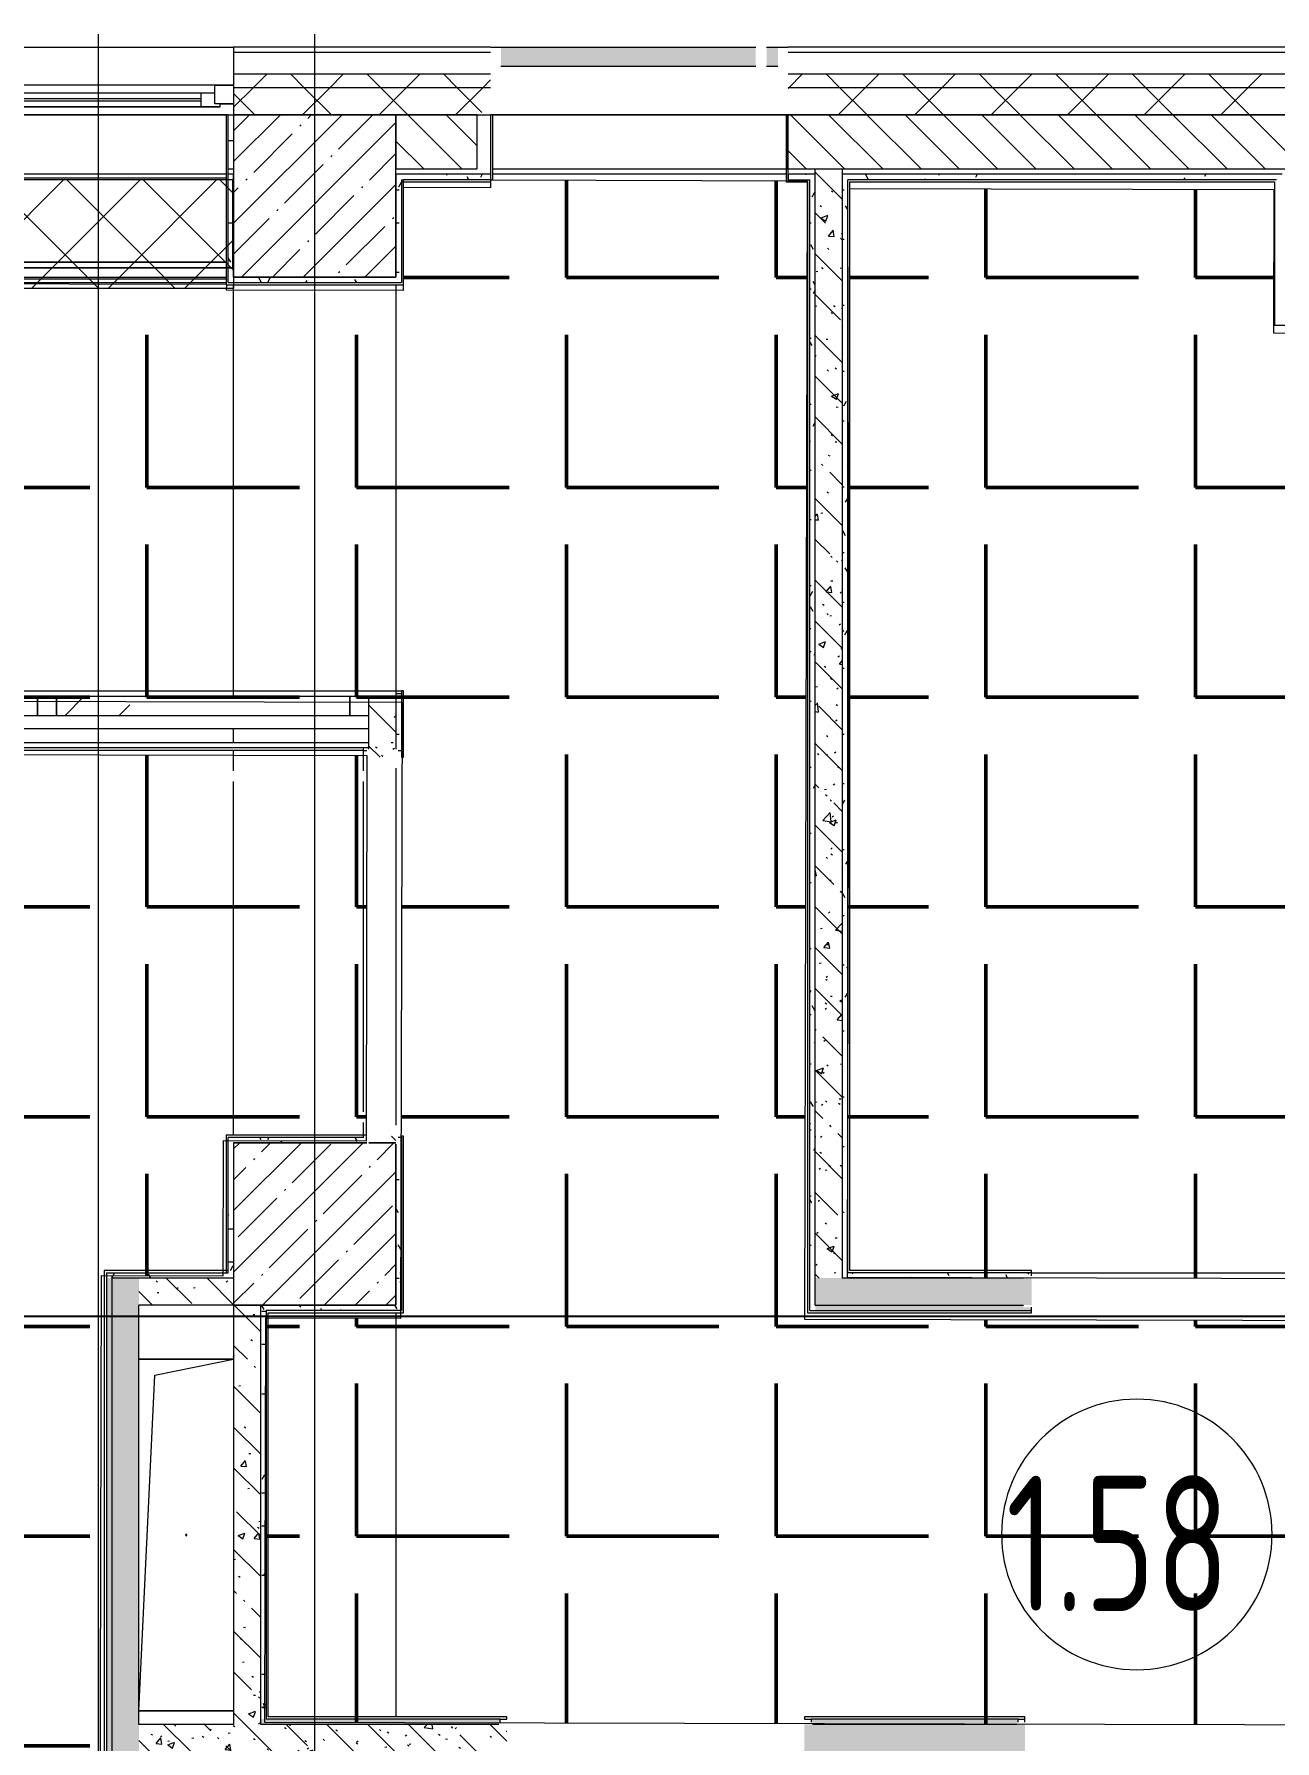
# Model space of a CAD drawing. Header units: millimetres. Extents: x -213547 to 415037, y -3642 to 106956.
# Drawn here: x 65487 to 70074, y 20953 to 27262 of the extents above; entities that cross this region are included whole.
import ezdxf

# ---------------------------------------------------------------- set-up
doc = ezdxf.new("R2010")
doc.units = ezdxf.units.MM
for name, color, linetype, lineweight in [('10)FK4', 3, 'Continuous', 50), ('1144 Монтаж CF7', 152, 'Continuous', 50), ('5.5) Перег WD5', 3, 'Continuous', 40), ('A-AREA-BNDY', 7, 'Continuous', 5), ('A-AREA-IDEN', 7, 'Continuous', 9), ('A-FLOR', 7, 'Continuous', 9), ('A-GENM', 7, 'Continuous', 9), ('A-GLAZ', 7, 'Continuous', 9), ('A-GLAZ-1', 7, 'Continuous', 5), ('A-GLAZ-CURT', 7, 'Continuous', 9), ('A-GLAZ-CURT-1', 7, 'Continuous', 5), ('A-GLAZ-CURT-2', 7, 'Continuous', 20), ('A-GLAZ-CWMG', 7, 'Continuous', 9), ('A-GLAZ-CWMG-1', 7, 'Continuous', 20), ('A-WALL', 7, 'Continuous', 5), ('I-WALL', 7, 'Continuous', 5), ('S-COLS', 7, 'Continuous', 9), ('S-COLS-1', 7, 'Continuous', 5), ('Оси', 7, 'Continuous', 9)]:
    doc.layers.add(name, color=color, linetype=linetype, lineweight=lineweight)
doc.layers.add('A-FLOR-PATT-1', color=7, linetype='Continuous', lineweight=9, true_color=0xeef6ff, transparency=0.5)
for name, color, linetype, lineweight, true_color in [('A-WALL-1', 9, 'Continuous', 5, 0x808080), ('A-WALL-4', 7, 'Continuous', 9, 0xff80c0), ('A-WALL-FNSH-1', 9, 'Continuous', 5, 0x808080)]:
    doc.layers.add(name, color=color, linetype=linetype, lineweight=lineweight, true_color=true_color)
doc.styles.add('ISOCPEUR_1', font='isocpeur.ttf', dxfattribs={"height": 350})
doc.styles.add('СПДС', font='ГОСТ тип А.ttf', dxfattribs={"width": 0.9})
doc.dimstyles.new('ISO-2_0_0_9К_Средний_округл2', dxfattribs={"dimscale": 304.8, "dimtxt": 199.196235, "dimasz": 0.492126, "dimexe": 0.393701, "dimexo": 0, "dimgap": 0, "dimtad": 1, "dimdec": 0, "dimrnd": 10, "dimzin": 0, "dimdsep": 46, "dimtxsty": 'ISOCPEUR_1', "dimblk1": 'OBLIQUE', "dimblk2": 'OBLIQUE', "dimsah": 1, "dimcen": 0.09, "dimdle": 0.393701, "dimazin": 0, "dimtfac": 1, "dimtdec": 4, "dimtix": 1, "dimtmove": 0, "dimatfit": 3, "dimfxl": 1, "dimtvp": 1, "dimtolj": 1, "dimtzin": 0, "dimarcsym": 2})
pattern_1 = [(45, (64.7, -136.06), (-114.04925, 114.04925), []), (45, (178.75, -136.06), (-114.04925, 114.04925), [201.612, -40.322, 6.706, -33.617])]
pattern_2 = [(135, (64.7, -136.06), (-150.8683, -150.8683), [213.36, -35.56, 7.112, -35.56]), (135, (64.7, 14.71), (-150.8683, -150.8683), []), (50, (64.7, -136.06), (255.05767, -22.3145), [26.67, -293.37]), (355, (64.7, -136.06), (-49.3404, 267.4791), [21.336, -234.696]), (100.451, (85.96, -137.92), (205.7195, 245.16356), [22.666, -249.326]), (46.184, (64.7, -64.94), (379.511, -58.86), [40.005, -440.055]), (96.636, (96.33, -69.85), (332.3634, 346.3991), [33.999, -373.989]), (351.184, (64.7, -64.94), (332.3669, 346.3953), [32.004, -352.044]), (21, (100.26, -82.72), (212.26017, -143.1711), [26.67, -293.37]), (326, (100.26, -82.72), (86.5224, 257.8632), [21.336, -234.696]), (71.451, (117.95, -94.65), (298.78395, 114.6901), [22.666, -249.326]), (37.5, (64.7, -136.06), (4.32385, 118.37751), [6.706, -225.146, 6.706, -231.546, -235.585]), (37.5, (64.7, -136.06), (4.32385, 118.37751), [-470.103, 6.706, -228.879]), (7.5, (64.7, -136.06), (93.54758, 140.2533), [6.706, -129.134, 6.706, -219.812, -89.789]), (7.5, (64.7, -136.06), (93.54758, 140.2533), [-362.356, 6.706, -83.083]), (327.5, (-14.6, -136.06), (189.82734, -8.02019), [6.706, -82.194, 6.706, -270.662, -368.046]), (327.5, (-14.6, -136.06), (189.82734, -8.02019), [-366.268, 6.706, -361.34]), (317.5, (-50.16, -136.06), (207.38114, 35.59764), [6.706, -108.864, 6.706, -177.495, -261.366]), (317.5, (-50.16, -136.06), (207.38114, 35.59764), [-299.771, 6.706, -254.66])]
pattern_3 = [(45, (64.7, -136.06), (-141.42136, 141.42136), []), (135, (64.7, -136.06), (-141.42136, -141.42136), [])]
pattern_4 = [(0, (64.7, -136.06), (243.84, 60.96), [20.117, -162.763, 20.117, -162.763, -975.36]), (0, (64.7, -136.06), (243.84, 60.96), [-365.76, 20.117, -345.643, 20.117, -162.763, -426.72]), (0, (64.7, -136.06), (243.84, 60.96), [-914.4, 20.117, -101.803, 20.117, -284.683]), (120, (156.14, -105.58), (-174.71291, 180.691634), [20.117, -162.763, 20.117, -162.763, -975.36]), (120, (156.14, -105.58), (-174.71291, 180.691634), [-365.76, 20.117, -345.643, 20.117, -162.763, -426.72]), (120, (156.14, -105.58), (-174.71291, 180.691634), [-914.4, 20.117, -101.803, 20.117, -284.683]), (240, (186.62, 16.34), (-69.12709, -241.651634), [20.117, -162.763, 20.117, -162.763, -975.36]), (240, (186.62, 16.34), (-69.12709, -241.651634), [-365.76, 20.117, -345.643, 20.117, -162.763, -426.72]), (240, (186.62, 16.34), (-69.12709, -241.651634), [-914.4, 20.117, -101.803, 20.117, -284.683])]
pattern_5 = [(45, (-9210, 0), (-141.42136, 141.42136), []), (135, (-9210, 0), (-141.42136, -141.42136), [])]
pattern_6 = [(0, (0, 0), (0, 775.335), [563.88, -211.455]), (90, (0, 0), (-775.335, 5e-14), [563.88, -211.455])]

# ---------------------------------------------------------------- blocks, each defined once
blk = doc.blocks.new('Системная панель - Стекло - 70мм-31693610-Объем проектирования 1 этажа')
at = {"layer": 'A-GLAZ-CURT-1'}
h = blk.add_hatch(dxfattribs=at)
h.set_pattern_fill('FP_50', color=256, style=0, pattern_type=2)
h.set_pattern_definition([(225, (66247.5, 24715), (565.685, -565.685), [400, -1200]), (225, (66647.5, 24915), (565.685, -565.685), [1200, -400]), (225, (65847.5, 25115), (565.685, -565.685), [400, -1200])])
h.paths.add_polyline_path([(357.5, 35), (-542.5, 35), (-542.5, -35), (542.5, -35), (542.5, 35), (505, 35)])
at = {"layer": 'A-GLAZ-CURT-2'}
for p, q in [((542.5, 35), (-542.5, 35)), ((-542.5, 35), (-542.5, -35)), ((542.5, -35), (542.5, 35)), ((-542.5, -35), (542.5, -35))]:
    blk.add_line(p, q, dxfattribs=at)
blk = doc.blocks.new('Системная панель - Стекло - 70мм-V80-Объем проектирования 1 этажа')
at = {"layer": 'A-GLAZ-CURT-1'}
h = blk.add_hatch(dxfattribs=at)
h.set_pattern_fill('FP_97', color=256, style=0, pattern_type=2)
h.set_pattern_definition([(225, (65075, 24715), (565.685, -565.685), [400, -1200]), (225, (65475, 24915), (565.685, -565.685), [1200, -400]), (225, (64675, 25115), (565.685, -565.685), [400, -1200])])
h.paths.add_polyline_path([(560, 35), (-560, 35), (-560, -35), (560, -35), (560, 25)])
at = {"layer": 'A-GLAZ-CURT-2'}
for p, q in [((560, 35), (-560, 35)), ((-560, 35), (-560, -35)), ((560, -35), (560, 35)), ((-560, -35), (560, -35))]:
    blk.add_line(p, q, dxfattribs=at)
blk = doc.blocks.new('Прямоугольный импост - 50 x 70 мм-23766079-Объем проектирования 1 этажа')
at = {"layer": 'A-GLAZ-CWMG-1'}
for p, q in [((-35, 35), (35, 35)), ((-35, -35), (-35, 35)), ((35, 35), (35, -35)), ((35, -35), (-35, -35))]:
    blk.add_line(p, q, dxfattribs=at)
blk = doc.blocks.new('120_Окно_СКБ_3Ст - 120_Окно_СКБ_3Ст_5100-21641134-Объем проектирования 1 этажа')
at = {"layer": 'A-GLAZ'}
for p, q in [((2480, -35), (1720, -35)), ((2430, -85), (2430, -35)), ((2480, -75), (2480, -5)), ((2480, -5), (2550, -5)), ((2480, -75), (2480, -35)), ((2550, -5), (2550, -75)), ((1700, -85), (2500, -85)), ((2500, -85), (1700, -85)), ((2550, -75), (2480, -75)), ((2500, -75), (2480, -75)), ((2500, -85), (2500, -75))]:
    blk.add_line(p, q, dxfattribs=at)
at = {"layer": 'A-GLAZ-1'}
for p, q in [((2550, -5), (-2550, -5)), ((1770, -55), (2430, -55)), ((2430, -65), (1770, -65)), ((2500, -75), (2550, -75))]:
    blk.add_line(p, q, dxfattribs=at)
blk = doc.blocks.new('Прямоугольный импост - 50 x 70 мм-23766160-Объем проектирования 1 этажа')
at = {"layer": 'A-GLAZ-CWMG-1'}
for p, q in [((0, 35), (-70, 35)), ((-70, 35), (-70, -35)), ((0, -35), (0, 35)), ((-70, -35), (0, -35))]:
    blk.add_line(p, q, dxfattribs=at)
blk = doc.blocks.new('GM_Отверстие прямоугольное _в плите_ - Отверстие-23880434-Объем проектирования 1 этажа')
at = {"layer": 'A-GENM'}
for p, q in [((-175, 650), (175, 650)), ((175, 650), (-175, 650)), ((-116.7, 591.7), (175, 650)), ((-175, -650), (-116.7, 591.7)), ((175, -650), (-175, -650)), ((-175, -650), (175, -650))]:
    blk.add_line(p, q, dxfattribs=at)
for start, end in [(360, 180), (180, 360)]:
    blk.add_arc((0, 0), 2.5, start, end, dxfattribs=at)
blk = doc.blocks.new('Зашивка приборов отопления10 - Зашивка приборов отопления-33278020-Объем проектирования 1 этажа')
at = {"layer": 'A-WALL'}
for p, q in [((56922, 26880), (51878, 26880)), ((51578, 26555), (56922, 26555)), ((56922, 26555), (51578, 26555)), ((51578, 26480), (56922, 26480))]:
    blk.add_line(p, q, dxfattribs=at)
blk = doc.blocks.new('Марка_Помещения - Номер-25198446-Объем проектирования 1 этажа')
at = {"layer": 'A-AREA-IDEN'}
for start, end in [(360, 180), (180, 360)]:
    blk.add_arc((0, 0), 2.5, start, end, dxfattribs=at)
blk = doc.blocks.new('_Oblique')
at = {"color": 0, "linetype": 'ByBlock', "lineweight": -2}
blk.add_line((-0.5, -0.5), (0.5, 0.5), dxfattribs=at)
blk = doc.blocks.new('*D2021')
at = {"layer": '5.5) Перег WD5', "color": 0, "lineweight": -2, "transparency": 16777216}
for p, q in [((34274.7, 22501.5), (34274.7, 22643.4)), ((34604.7, 22501.5), (34604.7, 22643.4)), ((34154.7, 22523.4), (34604.7, 22523.4)), ((34604.7, 22523.4), (87153.3, 22523.4))]:
    blk.add_line(p, q, dxfattribs=at)
at = {"layer": 'Defpoints', "color": 0, "transparency": 16777216}
for p in [(34604.7, 22523.4), (34274.7, 22501.5), (34604.7, 22501.5)]:
    blk.add_point(p, dxfattribs=at)
at = {"layer": '5.5) Перег WD5', "color": 0, "lineweight": -2, "transparency": 16777216, "xscale": 304.8, "yscale": 304.8, "zscale": 304.8, "rotation": 180}
blk.add_blockref('_Oblique', (34274.7, 22523.4), dxfattribs=at)
at = {"layer": '5.5) Перег WD5', "color": 0, "lineweight": -2, "transparency": 16777216, "xscale": 304.8, "yscale": 304.8, "zscale": 304.8}
blk.add_blockref('_Oblique', (34604.7, 22523.4), dxfattribs=at)
at = {"layer": '5.5) Перег WD5', "color": 0, "lineweight": 25, "transparency": 16777216, "insert": (86593.3, 22990.1), "char_height": 350, "width": 455.087, "attachment_point": 1, "line_spacing_factor": 1.149209, "style": 'ISOCPEUR_1'}
blk.add_mtext('\\A1;330', dxfattribs=at)
blk = doc.blocks.new('Зашивка приборов отопления10 - Зашивка приборов отопления-33278020-План монтажа стен и перегородок 1 этажа  в осях 12-23')
at = {"layer": 'A-WALL-4'}
h = blk.add_hatch(dxfattribs=at)
h.set_pattern_fill('FP_87', color=256, style=0, pattern_type=2)
h.set_pattern_definition(pattern_5)
h.paths.add_polyline_path([(56925.6, 26555), (56925.6, 26880), (51570, 26880), (51570, 26555), (56779, 26555)])
h = blk.add_hatch(dxfattribs=at)
h.set_pattern_fill('FP_87', color=256, style=0, pattern_type=2)
h.set_pattern_definition(pattern_5)
h.paths.add_polyline_path([(56930, 26480), (56930, 26555), (51570, 26555), (51570, 26480), (56779, 26480)])
for p, q in [((56925.6, 26880), (51570, 26880)), ((56925.6, 26555), (56925.6, 26880)), ((51570, 26555), (56925.6, 26555)), ((56930, 26555), (51570, 26555)), ((56930, 26480), (56930, 26555)), ((51570, 26480), (56930, 26480))]:
    blk.add_line(p, q, dxfattribs=at)

msp = doc.modelspace()

# ---------------------------------------------------------------- hatches: boundary and pattern name
at = {"layer": '1144 Монтаж CF7'}
h = msp.add_hatch(dxfattribs=at)
h.set_pattern_fill('ANGLE', color=256, scale=111)
h.set_pattern_definition(pattern_6)
h.paths.add_polyline_path([(85618.1, 19976.5), (85618, 19928.5), (86718, 19926), (86718.1, 19966), (86858.1, 19965.6), (86861.6, 21455.6), (86436.2, 21456.6), (86436.3, 21476.6), (85486.3, 21478.9), (85486.3, 21458.9), (85381.6, 21459.1), (85381.6, 21451.1), (82353.6, 21458.2), (82356, 22478.2), (68336, 22511.1), (68345.9, 26719.1), (67174.4, 26721.9), (67174.3, 26693.9), (66851.8, 26694.6), (66850.9, 26314.6), (66198.9, 26316.1), (66199, 26336.1), (64445.7, 26340.3), (64445.6, 26328.3), (62645.6, 26332.5), (62645.7, 26344.5), (60847, 26348.7), (60846.9, 26328.7), (60199, 26330.2), (60199, 26350.2), (59735.7, 26351.3), (59735.7, 26339.3), (57935.7, 26343.5), (57935.7, 26355.5), (57641, 26356.2), (57638.8, 25422.2), (58018.8, 25421.3), (58017.4, 24841.4), (58189.4, 24840.9), (58189.1, 24672.9), (58199.1, 24672.9), (58199.1, 24692.9), (58769.1, 24691.6), (58769.1, 24671.6), (59869.1, 24669), (59869.1, 24689), (60659.1, 24687.1), (60719.4, 24807), (66847.4, 24792.6), (66842, 22514.6), (66342, 22515.8), (66338.5, 21021.8), (78758.3, 20992.7), (78755.9, 19992.7)])
h = msp.add_hatch(dxfattribs=at)
h.set_pattern_fill('ANGLE', color=256, scale=111)
h.set_pattern_definition(pattern_6)
h.paths.add_polyline_path([(68492.4, 22666.8), (70336.4, 22662.4), (70337.3, 23062.4), (71243.3, 23060.3), (71242.4, 22660.3), (72716.4, 22656.8), (72717.3, 23056.8), (73967.3, 23053.9), (73975.1, 26397.9), (73575.1, 26398.8), (73575.8, 26678.8), (70901.8, 26685.1), (70900.6, 26155.1), (70070.2, 26157.1), (70071.4, 26687.1), (68501.8, 26690.7)], flags=17)
h = msp.add_hatch(dxfattribs=at)
h.set_pattern_fill('ANGLE', color=256, scale=111)
h.set_pattern_definition(pattern_6)
h.paths.add_polyline_path([(66715.6, 23170.9), (66718.9, 24594.9), (60796.9, 24608.8), (60782.4, 18428.8), (57622.4, 18436.3), (57606.8, 11785.3), (60160.8, 11779.3), (60161.7, 12186.3), (60817.7, 12184.7), (60816.8, 11784.7), (66160.8, 11772.2), (66161.7, 12172.2), (66561.7, 12171.3), (66569.2, 15365.2), (65719.2, 15367.2), (65736.4, 22673.2), (66186.4, 22672.2), (66187.6, 23172.2)])
at = {"layer": 'A-FLOR-PATT-1'}
h = msp.add_hatch(color=256, dxfattribs=at)
h.paths.add_polyline_path([(68236.7, 27143.9), (68236.7, 27211.9), (68194.7, 27211.9), (68194.7, 27143.9)])
h.paths.add_polyline_path([(67823, 27143.9), (68154.7, 27145.2), (68154.7, 27213.9), (67212.7, 27211.9), (67212.7, 27143.9)])
at = {"layer": 'A-WALL'}
h = msp.add_hatch(dxfattribs=at)
h.set_pattern_fill('FP_24', color=256, style=0, pattern_type=2)
h.set_pattern_definition(pattern_3)
h.paths.add_polyline_path([(84814.7, 27063.9), (85034.7, 27063.9), (85034.7, 27113.9), (80414.7, 27113.9), (80414.7, 27063.9), (84813, 27063.9)])
h.paths.add_polyline_path([(77314.7, 27063.9), (77314.7, 27113.9), (76414.7, 27113.9), (76414.7, 27063.9), (77106.8, 27063.9)])
h.paths.add_polyline_path([(74314.7, 27063.9), (74314.7, 27113.9), (72974.7, 27113.9), (72974.7, 27063.9), (74012.2, 27063.9)])
h.paths.add_polyline_path([(68274.7, 27063.9), (70874.7, 27063.9), (70874.7, 27113.9), (68274.7, 27113.9)])
h.paths.add_polyline_path([(66791.5, 27063.9), (67174.7, 27063.9), (67174.7, 27113.9), (66224.7, 27113.9), (66224.7, 27063.9)])
h.paths.add_polyline_path([(60069.7, 27063.9), (61124.7, 27063.9), (61124.7, 27113.9), (60069.7, 27113.9), (60069.7, 27073.9)])
h.paths.add_polyline_path([(57507.7, 27063.9), (57769.7, 27063.9), (57769.7, 27113.9), (56924.7, 27113.9), (56924.7, 27063.9)])
h.paths.add_polyline_path([(54824.7, 27063.9), (54824.7, 27113.9), (53924.7, 27113.9), (53924.7, 27063.9), (54413.1, 27063.9)])
h.paths.add_polyline_path([(50924.7, 27063.9), (51824.7, 27063.9), (51824.7, 27113.9), (50924.7, 27113.9), (50924.7, 27073.9)])
h.paths.add_polyline_path([(47724.7, 27063.9), (48824.7, 27063.9), (48824.7, 27113.9), (47724.7, 27113.9), (47724.7, 27073.9)])
h.paths.add_polyline_path([(43066.2, 27063.9), (44624.7, 27063.9), (44624.7, 27113.9), (42224.7, 27113.9), (42224.7, 27063.9), (42844.7, 27063.9)])
h = msp.add_hatch(dxfattribs=at)
h.set_pattern_fill('FP_24', color=256, style=0, pattern_type=2)
h.set_pattern_definition(pattern_3)
h.paths.add_polyline_path([(73604.7, 26963.9), (74314.7, 26963.9), (74314.7, 27063.9), (72974.7, 27063.9), (72974.7, 26963.9), (72980.6, 26963.9)])
h.paths.add_polyline_path([(42844.7, 26963.9), (44624.7, 26963.9), (44624.7, 27063.9), (42224.7, 27063.9), (42224.7, 26963.9), (42824.7, 26963.9)])
h.paths.add_polyline_path([(84327.5, 26963.9), (85034.7, 26963.9), (85034.7, 27063.9), (80414.7, 27063.9), (80414.7, 26963.9), (84164.7, 26963.9)])
h.paths.add_polyline_path([(47724.7, 26963.9), (48824.7, 26963.9), (48824.7, 27063.9), (47724.7, 27063.9), (47724.7, 27003.6)])
h.paths.add_polyline_path([(50924.7, 26963.9), (51824.7, 26963.9), (51824.7, 27063.9), (50924.7, 27063.9), (50924.7, 27003.9)])
h.paths.add_polyline_path([(53924.7, 26963.9), (54824.7, 26963.9), (54824.7, 27063.9), (53924.7, 27063.9), (53924.7, 27003.9)])
h.paths.add_polyline_path([(57414.7, 26963.9), (57769.7, 26963.9), (57769.7, 27063.9), (56924.7, 27063.9), (56924.7, 26963.9)])
h.paths.add_polyline_path([(77106.8, 26963.9), (77314.7, 26963.9), (77314.7, 27063.9), (76414.7, 27063.9), (76414.7, 26963.9), (76814.7, 26963.9)])
h.paths.add_polyline_path([(60069.7, 26963.9), (61124.7, 26963.9), (61124.7, 27063.9), (60069.7, 27063.9), (60069.7, 27003.9)])
h.paths.add_polyline_path([(67124.7, 26963.9), (67142.7, 26965.9), (67142.7, 26973.9), (67174.7, 26973.9), (67174.7, 27063.9), (66224.7, 27063.9), (66224.7, 26963.9), (66824.7, 26963.9)])
h.paths.add_polyline_path([(70374.7, 26963.9), (70874.7, 26963.9), (70874.7, 27063.9), (68274.7, 27063.9), (68274.7, 26973.9), (68306.7, 26973.9), (68306.7, 26965.9), (70041.4, 26963.9)])
h = msp.add_hatch(dxfattribs=at)
h.set_pattern_fill('FP_2', color=256, style=0, pattern_type=2)
h.set_pattern_definition([(135, (64.7, -136.06), (-70.71068, -70.71068), [])])
h.paths.add_polyline_path([(42824.7, 26763.9), (44624.7, 26763.9), (44624.7, 26963.9), (42824.7, 26963.9), (42824.7, 26886.2)])
h.paths.add_polyline_path([(56924.7, 26763.9), (57769.7, 26763.9), (57769.7, 26963.9), (56924.7, 26963.9), (56924.7, 26886.2)])
h.paths.add_polyline_path([(80714.7, 26763.9), (80714.7, 26963.9), (80414.7, 26963.9), (80414.7, 26763.9)])
h.paths.add_polyline_path([(54224.7, 26763.9), (54224.7, 26963.9), (53924.7, 26963.9), (53924.7, 26763.9)])
h.paths.add_polyline_path([(76814.7, 26763.9), (76814.7, 26963.9), (76414.7, 26963.9), (76414.7, 26763.9), (76591, 26763.9)])
h.paths.add_polyline_path([(60069.7, 26763.9), (60224.7, 26763.9), (60224.7, 26963.9), (60069.7, 26963.9), (60069.7, 26800.4)])
h.paths.add_polyline_path([(60824.7, 26763.9), (61124.7, 26763.9), (61124.7, 26963.9), (60824.7, 26963.9), (60824.7, 26817.8)])
h.paths.add_polyline_path([(74314.7, 26763.9), (74314.7, 26963.9), (74104.7, 26963.9), (74104.7, 26763.9)])
h.paths.add_polyline_path([(47724.7, 26763.9), (48224.7, 26763.9), (48223.9, 26963.9), (47724.7, 26963.9), (47724.7, 26886.2)])
h.paths.add_polyline_path([(51464.7, 26763.9), (51824.7, 26763.9), (51824.7, 26963.9), (50924.7, 26963.9), (50924.7, 26763.9), (51406.5, 26763.9)])
h.paths.add_polyline_path([(73604.7, 26763.9), (73604.7, 26963.9), (72974.7, 26963.9), (72974.7, 26763.9), (73496.4, 26763.9)])
h.paths.add_polyline_path([(66848.7, 26763.9), (67124.7, 26763.9), (67124.7, 26963.9), (66824.7, 26963.9), (66824.7, 26763.9)])
h.paths.add_polyline_path([(70374.7, 26763.9), (70374.7, 26963.9), (68274.7, 26963.9), (68270.7, 26763.9), (69886.1, 26763.9)])
at = {"layer": 'I-WALL'}
h = msp.add_hatch(dxfattribs=at)
h.set_pattern_fill('FP_191', color=256, style=0, pattern_type=2)
h.set_pattern_definition(pattern_4)
h.paths.add_polyline_path([(66204.7, 26763.9), (66224.7, 26763.9), (66224.7, 26963.9), (66204.7, 26963.9), (66204.7, 26941.6)])
h = msp.add_hatch(dxfattribs=at)
h.set_pattern_fill('FP_41', color=256, style=0, pattern_type=2)
h.set_pattern_definition(pattern_2)
h.paths.add_polyline_path([(68474.7, 22663.9), (68474.7, 26763.9), (68374.7, 26763.9), (68374.7, 22663.9)])
h = msp.add_hatch(dxfattribs=at)
h.set_pattern_fill('FP_191', color=256, style=0, pattern_type=2)
h.set_pattern_definition(pattern_4)
h.paths.add_polyline_path([(60852.7, 26723.9), (61124.7, 26723.9), (61124.7, 26743.9), (60844.7, 26743.9), (60844.7, 26723.9)])
h.paths.add_polyline_path([(66204.7, 26723.9), (66224.7, 26723.9), (66224.7, 26743.9), (66204.7, 26743.9), (66204.7, 26730.9)])
h = msp.add_hatch(dxfattribs=at)
h.set_pattern_fill('FP_191', color=256, style=0, pattern_type=2)
h.set_pattern_definition(pattern_4)
h.paths.add_polyline_path([(66204.7, 26343.9), (66224.7, 26343.9), (66224.7, 26723.9), (66204.7, 26722.9), (66204.7, 26356.2)])
h = msp.add_hatch(dxfattribs=at)
h.set_pattern_fill('FP_191', color=256, style=0, pattern_type=2)
h.set_pattern_definition(pattern_4)
h.paths.add_polyline_path([(66844.7, 26363.9), (66844.7, 26743.9), (66824.7, 26743.9), (66824.7, 26363.9)])
h = msp.add_hatch(dxfattribs=at)
h.set_pattern_fill('FP_191', color=256, style=0, pattern_type=2)
h.set_pattern_definition(pattern_4)
h.paths.add_polyline_path([(67174.7, 26723.9), (67174.2, 26743.9), (66844.7, 26743.9), (66845.2, 26723.9), (67173.7, 26723.9)])
h.paths.add_polyline_path([(68354.7, 26723.9), (68374.7, 26723.9), (68374.7, 26743.9), (68274.7, 26743.9), (68275.4, 26723.9), (68350.7, 26723.9)])
h = msp.add_hatch(dxfattribs=at)
h.set_pattern_fill('FP_191', color=256, style=0, pattern_type=2)
h.set_pattern_definition(pattern_4)
h.paths.add_polyline_path([(68354.7, 22543.9), (68374.7, 22543.9), (68374.7, 26723.9), (68354.7, 26723.9), (68354.7, 22683.9)])
h = msp.add_hatch(dxfattribs=at)
h.set_pattern_fill('FP_191', color=256, style=0, pattern_type=2)
h.set_pattern_definition(pattern_4)
h.paths.add_polyline_path([(68474.7, 22683.9), (68494.7, 22683.9), (68494.7, 26743.9), (68474.7, 26743.9), (68474.7, 23083.9)])
h = msp.add_hatch(dxfattribs=at)
h.set_pattern_fill('FP_191', color=256, style=0, pattern_type=2)
h.set_pattern_definition(pattern_4)
h.paths.add_polyline_path([(68515.6, 26723.9), (70075.3, 26726.1), (70100.3, 26743.9), (68494.7, 26743.9), (68494.7, 26723.9)])
h = msp.add_hatch(dxfattribs=at)
h.set_pattern_fill('FP_191', color=256, style=0, pattern_type=2)
h.set_pattern_definition(pattern_4)
h.paths.add_polyline_path([(66824.7, 26343.9), (66844.7, 26343.9), (66844.7, 26363.9), (66224.7, 26363.9), (66224.7, 26343.9), (66228.5, 26343.9)])
h = msp.add_hatch(dxfattribs=at)
h.set_pattern_fill('FP_41', color=256, style=0, pattern_type=2)
h.set_pattern_definition(pattern_2)
h.paths.add_polyline_path([(66824.7, 23163.9), (66824.7, 23188.9), (66724.7, 23187.9), (66724.7, 23163.9), (66791.5, 23163.9)])
h.paths.add_polyline_path([(66724.7, 24588.9), (66824.7, 24588.9), (66824.2, 24813.9), (66724.7, 24813.9), (66724.7, 24613.9)])
h = msp.add_hatch(dxfattribs=at)
h.set_pattern_fill('FP_191', color=256, style=0, pattern_type=2)
h.set_pattern_definition(pattern_4)
h.paths.add_polyline_path([(66844.7, 22563.9), (66844.7, 23183.9), (66832.7, 23183.9), (66832.7, 23158.9), (66824.7, 23158.9), (66824.7, 22563.9), (66832.7, 22563.9)])
h.paths.add_polyline_path([(66832.7, 24613.9), (66844.7, 24613.9), (66844.7, 24823.9), (66824.7, 24823.9), (66824.7, 24618.9), (66832.7, 24618.9)])
h = msp.add_hatch(dxfattribs=at)
h.set_pattern_fill('FP_191', color=256, style=0, pattern_type=2)
h.set_pattern_definition(pattern_4)
h.paths.add_polyline_path([(66704.7, 23163.9), (66704.7, 23183.9), (66204.7, 23183.9), (66204.7, 23163.9), (66224.7, 23163.9)])
h = msp.add_hatch(dxfattribs=at)
h.set_pattern_fill('FP_191', color=256, style=0, pattern_type=2)
h.set_pattern_definition(pattern_4)
h.paths.add_polyline_path([(66204.7, 22663.9), (66224.7, 22663.9), (66224.7, 23163.9), (66204.7, 23163.1), (66204.7, 22683.9)])
h = msp.add_hatch(dxfattribs=at)
h.set_pattern_fill('FP_191', color=256, style=0, pattern_type=2)
h.set_pattern_definition(pattern_4)
h.paths.add_polyline_path([(65774.7, 22663.9), (66204.7, 22663.9), (66204.7, 22683.9), (65754.7, 22683.9), (65754.7, 22663.9), (65759.9, 22663.9)])
h = msp.add_hatch(dxfattribs=at)
h.set_pattern_fill('FP_191', color=256, style=0, pattern_type=2)
h.set_pattern_definition(pattern_4)
h.paths.add_polyline_path([(65774.7, 15393.9), (65774.7, 15533.9), (65754.7, 15533.9), (65754.7, 15393.9), (65759.9, 15393.9)])
h.paths.add_polyline_path([(65774.7, 16393.9), (65774.7, 22663.9), (65754.7, 22663.9), (65754.7, 16393.9), (65759.9, 16393.9)])
h = msp.add_hatch(dxfattribs=at)
h.set_pattern_fill('FP_41', color=256, style=0, pattern_type=2)
h.set_pattern_definition(pattern_2)
h.paths.add_polyline_path([(65774.7, 15413.9), (65874.7, 15413.9), (65874.7, 15613.9), (65774.7, 15613.9), (65774.7, 15513.9)])
h.paths.add_polyline_path([(65774.7, 16313.9), (65874.7, 16313.9), (65874.7, 22663.9), (65774.7, 22663.9), (65774.7, 16393.9)])
h = msp.add_hatch(dxfattribs=at)
h.set_pattern_fill('FP_41', color=256, style=0, pattern_type=2)
h.set_pattern_definition(pattern_2)
h.paths.add_polyline_path([(66224.7, 22563.9), (66224.7, 22663.9), (65874.7, 22663.9), (65874.7, 22563.9)])
h = msp.add_hatch(dxfattribs=at)
h.set_pattern_fill('FP_41', color=256, style=0, pattern_type=2)
h.set_pattern_definition(pattern_2)
h.paths.add_polyline_path([(82394.7, 22563.9), (82494.7, 22563.9), (82494.7, 22663.9), (82294.7, 22661.9), (82294.7, 22653.9), (82264.7, 22653.9), (82264.7, 22573.9), (82294.7, 22573.9), (82294.7, 22565.9), (82374.7, 22563.9)])
h.paths.add_polyline_path([(78764.5, 22563.9), (80714.7, 22563.9), (80714.7, 22663.9), (78514.7, 22663.9), (78514.7, 22563.9), (78544.7, 22563.9)])
h.paths.add_polyline_path([(81232.9, 22563.9), (81284.7, 22565.9), (81284.7, 22573.9), (81314.7, 22573.9), (81314.7, 22653.9), (81284.7, 22653.9), (81284.7, 22661.9), (81214.7, 22660.4), (81214.7, 22563.9)])
h.paths.add_polyline_path([(77384.7, 22563.9), (77414.7, 22563.9), (77414.7, 22663.9), (77314.7, 22663.9), (77314.7, 22563.9), (77344.5, 22563.9)])
h.paths.add_polyline_path([(76233.5, 22563.9), (76814.7, 22563.9), (76814.7, 22663.9), (75809.5, 22663.9), (75809.5, 22563.9), (76075.2, 22563.9)])
h.paths.add_polyline_path([(74124.7, 22563.9), (74709.5, 22563.9), (74709.5, 22663.9), (74104.7, 22663.9), (74104.7, 22563.9)])
h.paths.add_polyline_path([(73604.7, 22563.9), (73604.7, 22663.9), (70874.7, 22663.9), (70874.7, 22563.9), (73584.7, 22563.9)])
h.paths.add_polyline_path([(70304.7, 22563.9), (70374.7, 22563.9), (70374.7, 22663.9), (70274.7, 22663.9), (70274.7, 22563.9)])
h.paths.add_polyline_path([(69174.7, 22563.9), (69174.7, 22663.9), (68374.7, 22663.9), (68374.7, 22563.9), (69149.7, 22563.9)])
h = msp.add_hatch(dxfattribs=at)
h.set_pattern_fill('FP_191', color=256, style=0, pattern_type=2)
h.set_pattern_definition(pattern_4)
h.paths.add_polyline_path([(70304.7, 22663.9), (70374.7, 22663.9), (70374.7, 22683.9), (70274.7, 22683.9), (70274.7, 22671.9), (70304.7, 22671.4)])
h.paths.add_polyline_path([(68474.7, 22663.9), (69144.7, 22664.8), (69144.7, 22671.9), (69174.7, 22671.9), (69174.7, 22683.9), (68474.7, 22683.9)])
h = msp.add_hatch(dxfattribs=at)
h.set_pattern_fill('FP_41', color=256, style=0, pattern_type=2)
h.set_pattern_definition(pattern_2)
h.paths.add_polyline_path([(66324.7, 21013.9), (66324.7, 22563.9), (66224.7, 22563.9), (66224.7, 21013.9)])
h = msp.add_hatch(dxfattribs=at)
h.set_pattern_fill('FP_191', color=256, style=0, pattern_type=2)
h.set_pattern_definition(pattern_4)
h.paths.add_polyline_path([(66324.7, 21033.9), (66344.7, 21033.9), (66344.7, 22563.9), (66324.7, 22563.9), (66324.7, 21056.3)])
h = msp.add_hatch(dxfattribs=at)
h.set_pattern_fill('FP_191', color=256, style=0, pattern_type=2)
h.set_pattern_definition(pattern_4)
h.paths.add_polyline_path([(66828, 22543.9), (66844.7, 22543.9), (66844.7, 22563.9), (66344.7, 22563.9), (66344.7, 22543.9), (66824.7, 22543.9)])
h = msp.add_hatch(dxfattribs=at)
h.set_pattern_fill('FP_191', color=256, style=0, pattern_type=2)
h.set_pattern_definition(pattern_4)
h.paths.add_polyline_path([(82394.7, 22543.9), (82394.7, 22563.9), (82264.7, 22563.9), (82264.7, 22543.9), (82374.7, 22543.9)])
h.paths.add_polyline_path([(81140.3, 22543.9), (81314.7, 22543.9), (81314.7, 22563.9), (78544.7, 22563.7), (78544.7, 22555.9), (78514.7, 22555.9), (78514.7, 22543.9), (80912, 22543.9)])
h.paths.add_polyline_path([(76814.7, 22543.9), (77414.7, 22543.9), (77414.7, 22555.9), (77384.7, 22555.9), (77384.7, 22563.9), (75839.5, 22563.6), (75839.5, 22555.9), (75809.5, 22555.9), (75809.5, 22543.9), (76314.7, 22543.9)])
h.paths.add_polyline_path([(74124.7, 22543.9), (74709.5, 22543.9), (74709.5, 22555.9), (74679.5, 22555.9), (74679.5, 22563.9), (70304.7, 22563.8), (70304.7, 22555.9), (70274.7, 22555.9), (70274.7, 22543.9), (74104.7, 22543.9)])
h.paths.add_polyline_path([(69149.7, 22543.9), (69174.7, 22543.9), (69174.7, 22555.9), (69144.7, 22555.9), (69144.7, 22563.9), (68374.7, 22563.9), (68374.7, 22543.9), (69144.7, 22543.9)])
h = msp.add_hatch(dxfattribs=at)
h.set_pattern_fill('FP_41', color=256, style=0, pattern_type=2)
h.set_pattern_definition(pattern_2)
h.paths.add_polyline_path([(66844.7, 20913.9), (67234.7, 20913.9), (67234.7, 21013.9), (65874.7, 21013.9), (65874.7, 20913.9), (66824.7, 20913.9)])
h = msp.add_hatch(dxfattribs=at)
h.set_pattern_fill('FP_191', color=256, style=0, pattern_type=2)
h.set_pattern_definition(pattern_4)
h.paths.add_polyline_path([(78644.5, 21013.9), (78744.5, 21013.9), (78744.5, 21033.9), (78444.5, 21033.9), (78444.5, 21021.9), (78474.5, 21021.9), (78474.5, 21013.9), (78624.5, 21013.9)])
h.paths.add_polyline_path([(76333.1, 21013.9), (77314.5, 21013.9), (77314.5, 21021.9), (77344.5, 21021.9), (77344.5, 21033.9), (76234.5, 21033.9), (76234.5, 21021.9), (76239.5, 21021.9), (76239.5, 21013.9)])
h.paths.add_polyline_path([(71949.1, 21013.9), (74779.5, 21013.9), (74779.5, 21021.9), (74784.5, 21021.9), (74784.5, 21033.9), (70274.7, 21033.9), (70274.7, 21021.9), (70279.7, 21021.9), (70279.7, 21013.9), (71633.6, 21013.9)])
h.paths.add_polyline_path([(68499.7, 21013.9), (69119.7, 21013.9), (69119.7, 21021.9), (69124.7, 21021.9), (69124.7, 21033.9), (68359.7, 21033.9), (68359.7, 21021.9), (68364.7, 21021.9), (68364.7, 21013.9), (68479.7, 21013.9)])
h.paths.add_polyline_path([(67025.6, 21013.9), (67204.7, 21014.1), (67204.7, 21021.9), (67209.7, 21021.9), (67209.7, 21033.9), (66324.7, 21033.9), (66324.7, 21013.9), (66844.7, 21013.9)])
h = msp.add_hatch(dxfattribs=at)
h.set_pattern_fill('FP_41', color=256, style=0, pattern_type=2)
h.set_pattern_definition(pattern_2)
h.paths.add_polyline_path([(78474.5, 20913.9), (78644.5, 20913.9), (78644.5, 21013.9), (78444.5, 21013.9), (78444.5, 20913.9)])
h.paths.add_polyline_path([(76239.5, 20913.9), (77344.5, 20913.9), (77344.5, 21013.9), (76209.5, 21013.9), (76209.5, 20913.9), (76234.5, 20913.9)])
h.paths.add_polyline_path([(70274.7, 20913.9), (70374.7, 20913.9), (70374.7, 21013.9), (70249.7, 21013.8), (70249.7, 20913.9)])
h.paths.add_polyline_path([(70874.7, 20913.9), (74809.5, 20913.9), (74809.5, 21013.9), (70874.7, 21013.9), (70874.7, 20928.2)])
h.paths.add_polyline_path([(69149.7, 20913.9), (69149.7, 21013.9), (68334.7, 21013.9), (68334.7, 20913.9), (69124.7, 20913.9)])
at = {"layer": 'S-COLS-1'}
h = msp.add_hatch(dxfattribs=at)
h.set_pattern_fill('FP_1', color=256, style=0, pattern_type=2)
h.set_pattern_definition(pattern_1)
h.paths.add_polyline_path([(66824.7, 26363.9), (66824.7, 26963.9), (66224.7, 26963.9), (66224.7, 26363.9), (66791.5, 26363.9)])
h = msp.add_hatch(dxfattribs=at)
h.set_pattern_fill('FP_1', color=256, style=0, pattern_type=2)
h.set_pattern_definition(pattern_1)
h.paths.add_polyline_path([(66824.7, 22563.9), (66824.7, 23163.9), (66724.7, 23163.9), (66724.7, 23158.9), (66716.7, 23158.9), (66716.7, 23163.9), (66224.7, 23163.9), (66224.7, 22563.9), (66791.5, 22563.9)])

# ---------------------------------------------------------------- linework, layer by layer
at = {"layer": 'A-AREA-BNDY', "flags": 128}
for points in [[(82356, 22478.2), (68336, 22511.1), (68345.9, 26719.1), (67174.4, 26721.9), (67174.3, 26693.9), (66851.8, 26694.6), (66850.9, 26314.6), (66198.9, 26316.1), (66199, 26336.1), (64445.7, 26340.3)], [(60719.4, 24807), (66847.4, 24792.6), (66842, 22514.6), (66342, 22515.8), (66338.5, 21021.8), (78758.3, 20992.7)]]:
    msp.add_lwpolyline(points, dxfattribs=at)
for points in [[(68492.4, 22666.8), (70336.4, 22662.4), (70337.3, 23062.4), (71243.3, 23060.3), (71242.4, 22660.3), (72716.4, 22656.8), (72717.3, 23056.8), (73967.3, 23053.9), (73975.1, 26397.9), (73575.1, 26398.8), (73575.8, 26678.8), (70901.8, 26685.1), (70900.6, 26155.1), (70070.2, 26157.1), (70071.4, 26687.1), (68501.8, 26690.7)], [(66715.6, 23170.9), (66718.9, 24594.9), (60796.9, 24608.8), (60782.4, 18428.8), (57622.4, 18436.3), (57606.8, 11785.3), (60160.8, 11779.3), (60161.7, 12186.3), (60817.7, 12184.7), (60816.8, 11784.7), (66160.8, 11772.2), (66161.7, 12172.2), (66561.7, 12171.3), (66569.2, 15365.2), (65719.2, 15367.2), (65736.4, 22673.2), (66186.4, 22672.2), (66187.6, 23172.2)]]:
    msp.add_lwpolyline(points, close=True, dxfattribs=at)
at = {"layer": 'A-FLOR'}
for p, q in [((67175.7, 27213.9), (68154.7, 27213.9)), ((68194.7, 27213.9), (68274.7, 27213.9)), ((67182.7, 26763.9), (68266.7, 26763.9)), ((66224.7, 24813.9), (66224.7, 26336.2)), ((66824.7, 26335.9), (66824.7, 24823.9)), ((66844.7, 24833.9), (58194.7, 24833.9)), ((66224.7, 24643.9), (66224.7, 24693.9)), ((66224.7, 24538.9), (66224.7, 24615.9)), ((66704.7, 24538.9), (66704.7, 24613.9)), ((66704.7, 24613.9), (66716.7, 24613.9)), ((66832.7, 24613.9), (66844.7, 24613.9)), ((66824.7, 24548.9), (66824.7, 23228.9)), ((66224.7, 23191.9), (66224.7, 24498.9)), ((66704.7, 23278.9), (66704.7, 24498.9)), ((66704.7, 23191.9), (66704.7, 23238.9)), ((69174.7, 22671.9), (69174.7, 22683.9)), ((69174.7, 22683.9), (70184.7, 22683.9)), ((66824.7, 22535.9), (66824.7, 21041.9)), ((69174.7, 22543.9), (69174.7, 22555.9)), ((67209.7, 21021.9), (67209.7, 21033.9)), ((68359.7, 21033.9), (68359.7, 21021.9)), ((69149.7, 21021.9), (69149.7, 21033.9))]:
    msp.add_line(p, q, dxfattribs=at)
at = {"layer": 'A-WALL'}
for p, q in [((61124.7, 27213.9), (66224.7, 27213.9)), ((67174.7, 27193.9), (66224.7, 27193.9)), ((70874.7, 27193.9), (68274.7, 27193.9)), ((67212.7, 27143.9), (68154.7, 27143.9)), ((68194.7, 27143.9), (68236.7, 27143.9)), ((67174.7, 27113.9), (66224.7, 27113.9)), ((70874.7, 27113.9), (68274.7, 27113.9)), ((67174.7, 27063.9), (66224.7, 27063.9)), ((70874.7, 27063.9), (68274.7, 27063.9)), ((66196.7, 26963.9), (61152.7, 26963.9)), ((67124.7, 26963.9), (66824.7, 26963.9)), ((66824.7, 26963.9), (66824.7, 26763.9)), ((68266.7, 26963.9), (67182.7, 26963.9)), ((70374.7, 26963.9), (68270.7, 26963.9)), ((68274.7, 26963.9), (70874.7, 26963.9)), ((66204.7, 26343.9), (66204.7, 26722.9)), ((66844.7, 26723.9), (66852.7, 26723.9)), ((66844.7, 26723.9), (66844.7, 26363.9)), ((68274.7, 26723.9), (68354.7, 26723.9)), ((68354.7, 22543.9), (68354.7, 26723.9)), ((68494.7, 22683.9), (68494.7, 26723.9)), ((70080.3, 26723.9), (68494.7, 26723.9)), ((66704.7, 24613.9), (66704.7, 24623.9)), ((66204.7, 22683.9), (66204.7, 23163.9)), ((66704.7, 23183.9), (66704.7, 23191.9)), ((66724.7, 23163.9), (66824.7, 23163.9)), ((66196.7, 22683.9), (66204.7, 22683.9)), ((69174.7, 22683.9), (68494.7, 22683.9)), ((66344.7, 22543.9), (66344.7, 21033.9)), ((66844.7, 22543.9), (66344.7, 22543.9)), ((67209.7, 21033.9), (66344.7, 21033.9)), ((69124.7, 21033.9), (68359.7, 21033.9)), ((69119.7, 21013.9), (68364.7, 21013.9))]:
    msp.add_line(p, q, dxfattribs=at)
at = {"layer": 'A-WALL-1'}
for p, q in [((66224.7, 27193.9), (66224.7, 26763.9)), ((66204.7, 26963.9), (67174.7, 26963.9)), ((67124.7, 26763.9), (67124.7, 26963.9)), ((68270.7, 26963.9), (68270.7, 26763.9)), ((66204.7, 26763.9), (66224.7, 26763.9)), ((66824.7, 26763.9), (67124.7, 26763.9)), ((68270.7, 26763.9), (70374.7, 26763.9)), ((68374.7, 22563.9), (68374.7, 26763.9)), ((68474.7, 26763.9), (68474.7, 22663.9)), ((66224.7, 26743.9), (66204.7, 26743.9)), ((66224.7, 26363.9), (66224.7, 26743.9)), ((66824.7, 26743.9), (66824.7, 26363.9)), ((67175.7, 26743.9), (66824.7, 26743.9)), ((67175.7, 26723.9), (67175.7, 26743.9)), ((68374.7, 26743.9), (68274.7, 26743.9)), ((68274.7, 26743.9), (68274.7, 26723.9)), ((70100.3, 26743.9), (68474.7, 26743.9)), ((66204.7, 26343.9), (66844.7, 26343.9)), ((66824.7, 26363.9), (66224.7, 26363.9)), ((66824.7, 24813.9), (66724.7, 24813.9)), ((66724.7, 24618.9), (66724.7, 24813.9)), ((66844.7, 24823.9), (66824.7, 24823.9)), ((66824.7, 24823.9), (66824.7, 24618.9)), ((66724.7, 24623.9), (66704.7, 24623.9)), ((66704.7, 23183.9), (66204.7, 23183.9)), ((66224.7, 23163.9), (66224.7, 21013.9)), ((66224.7, 23163.9), (66716.7, 23163.9)), ((66716.7, 23191.9), (66704.7, 23191.9)), ((66824.7, 23158.9), (66824.7, 22563.9)), ((66844.7, 23183.9), (66832.7, 23183.9)), ((65754.7, 22683.9), (65754.7, 16393.9)), ((65774.7, 22663.9), (65774.7, 16393.9)), ((66224.7, 22663.9), (65774.7, 22663.9)), ((69144.7, 22663.9), (68474.7, 22663.9)), ((65874.7, 21013.9), (65874.7, 22563.9)), ((66824.7, 22563.9), (65874.7, 22563.9)), ((66324.7, 21013.9), (66324.7, 22563.9)), ((68354.7, 22543.9), (69174.7, 22543.9)), ((68374.7, 22563.9), (69144.7, 22563.9)), ((66224.7, 21013.9), (65874.7, 21013.9)), ((67204.7, 21013.9), (66324.7, 21013.9)), ((69124.7, 21021.9), (69124.7, 21033.9))]:
    msp.add_line(p, q, dxfattribs=at)
at = {"layer": 'A-WALL-FNSH-1'}
for p, q in [((67174.7, 27213.9), (66224.7, 27213.9)), ((66224.7, 27213.9), (66224.7, 27193.9)), ((70874.7, 27213.9), (68274.7, 27213.9)), ((66196.7, 26963.9), (66196.7, 26335.9)), ((66204.7, 26963.9), (66196.7, 26963.9)), ((66204.7, 26722.9), (66204.7, 26963.9)), ((67174.7, 26963.9), (67174.7, 26723.9)), ((67182.7, 26963.9), (67174.7, 26963.9)), ((67182.7, 26723.9), (67182.7, 26963.9)), ((68266.7, 26963.9), (68266.7, 26715.9)), ((68274.7, 26963.9), (68266.7, 26963.9)), ((68274.7, 26723.9), (68274.7, 26963.9)), ((66204.7, 26722.9), (66196.7, 26722.9)), ((66844.7, 26715.9), (67175.7, 26715.9)), ((66852.7, 26335.9), (66852.7, 26723.9)), ((67174.7, 26723.9), (66852.7, 26723.9)), ((67175.7, 26715.9), (67175.7, 26723.9)), ((67175.7, 26723.9), (67182.7, 26723.9)), ((68266.7, 26715.9), (68346.7, 26715.9)), ((68346.7, 26715.9), (68346.7, 22535.9)), ((68502.7, 26715.9), (70072.3, 26715.9)), ((68502.7, 22691.9), (68502.7, 26715.9)), ((70072.3, 26715.9), (70072.3, 26185.9)), ((66196.7, 26335.9), (66852.7, 26335.9)), ((66844.7, 26363.9), (66844.7, 26343.9)), ((70072.3, 26185.9), (70902.7, 26185.9)), ((66852.7, 24834.4), (66844.7, 24834.4)), ((66844.7, 24834.4), (66844.7, 24588.9)), ((66852.7, 24588.9), (66852.7, 24834.4)), ((66704.7, 24623.9), (60794.7, 24623.9)), ((60802.7, 24615.9), (66704.7, 24615.9)), ((66844.7, 24588.9), (66852.7, 24588.9)), ((66196.7, 23191.9), (66196.7, 22683.9)), ((66704.7, 23191.9), (66196.7, 23191.9)), ((66204.7, 23163.9), (66204.7, 23183.9)), ((66852.7, 23188.9), (66844.7, 23188.9)), ((66844.7, 23188.9), (66844.7, 22543.9)), ((66852.7, 22535.9), (66852.7, 23188.9)), ((65746.7, 22691.9), (65746.7, 16393.9)), ((66204.7, 22691.9), (65746.7, 22691.9)), ((65754.7, 22683.9), (66196.7, 22683.9)), ((69174.7, 22691.9), (68502.7, 22691.9)), ((69174.7, 22683.9), (69174.7, 22691.9)), ((66352.7, 21041.9), (66352.7, 22535.9)), ((66352.7, 22535.9), (66852.7, 22535.9)), ((68346.7, 22535.9), (69174.7, 22535.9)), ((69174.7, 22535.9), (69174.7, 22543.9)), ((67234.7, 21041.9), (66352.7, 21041.9)), ((67209.7, 21033.9), (67234.7, 21033.9)), ((67234.7, 21033.9), (67234.7, 21041.9)), ((69149.7, 21041.9), (68334.7, 21041.9)), ((68334.7, 21041.9), (68334.7, 21033.9)), ((68334.7, 21033.9), (68359.7, 21033.9)), ((69124.7, 21033.9), (69149.7, 21033.9)), ((69149.7, 21033.9), (69149.7, 21041.9))]:
    msp.add_line(p, q, dxfattribs=at)
at = {"layer": 'I-WALL'}
for p, q in [((61152.7, 26963.9), (66196.7, 26963.9)), ((67182.7, 26963.9), (68266.7, 26963.9)), ((66196.7, 26743.9), (61152.7, 26743.9)), ((61152.7, 26730.9), (66196.7, 26730.9)), ((66196.7, 26723.9), (61152.7, 26723.9)), ((66196.7, 26722.9), (61152.7, 26722.9)), ((68266.7, 26743.9), (67182.7, 26743.9)), ((60852.7, 26363.9), (66196.7, 26363.9)), ((66196.7, 26355.9), (60852.7, 26355.9)), ((66724.7, 24693.9), (60774.7, 24693.9)), ((60774.7, 24643.9), (66724.7, 24643.9))]:
    msp.add_line(p, q, dxfattribs=at)
at = {"layer": 'S-COLS'}
for p, q in [((66824.7, 26763.9), (66824.7, 26963.9)), ((66824.7, 23163.9), (66724.7, 23163.9))]:
    msp.add_line(p, q, dxfattribs=at)
at = {"layer": 'S-COLS-1'}
for p, q in [((66824.7, 26963.9), (66224.7, 26963.9)), ((66224.7, 26963.9), (66224.7, 26363.9)), ((66824.7, 26363.9), (66824.7, 26763.9)), ((66224.7, 26363.9), (66824.7, 26363.9)), ((66716.7, 23163.9), (66224.7, 23163.9)), ((66224.7, 23163.9), (66224.7, 22563.9)), ((66824.7, 22563.9), (66824.7, 23158.9)), ((66224.7, 22563.9), (66824.7, 22563.9))]:
    msp.add_line(p, q, dxfattribs=at)
at = {"layer": 'Оси'}
for points in [[(65724.7, -2042.3), (65724.7, 2957.7), (65724.7, 22262), (65724.7, 27262)], [(66997.4, -2042.3), (66997.4, -1322.8), (66524.7, -759.5), (66524.7, 4240.5), (66524.7, 22262), (66524.7, 27262)]]:
    msp.add_lwpolyline(points, dxfattribs=at)

# ---------------------------------------------------------------- block references
at = {"layer": '10)FK4'}
msp.add_blockref('Зашивка приборов отопления10 - Зашивка приборов отопления-33278020-План монтажа стен и перегородок 1 этажа  в осях 12-23', (9295.7, -157.1), dxfattribs=at)
at = {"layer": 'A-AREA-IDEN', "xscale": 199.9999999999999, "yscale": 199.9999999999999, "zscale": 199.9999999999999}
msp.add_blockref('Марка_Помещения - Номер-25198446-Объем проектирования 1 этажа', (69563.4, 21716.2), dxfattribs=at)
at = {"layer": 'A-GENM'}
msp.add_blockref('GM_Отверстие прямоугольное _в плите_ - Отверстие-23880434-Объем проектирования 1 этажа', (66049.7, 21713.9), dxfattribs=at)
at = {"layer": 'A-GLAZ', "color": 3}
msp.add_blockref('120_Окно_СКБ_3Ст - 120_Окно_СКБ_3Ст_5100-21641134-Объем проектирования 1 этажа', (63674.7, 27078.9), dxfattribs=at)
at = {"layer": 'A-GLAZ-CURT', "rotation": 180}
for name, p in [('Системная панель - Стекло - 70мм-V80-Объем проектирования 1 этажа', (64939.7, 24778.9)), ('Системная панель - Стекло - 70мм-31693610-Объем проектирования 1 этажа', (66112.2, 24778.9))]:
    msp.add_blockref(name, p, dxfattribs=at)
at = {"layer": 'A-GLAZ-CWMG', "extrusion": (0, 0, -1)}
msp.add_blockref('Прямоугольный импост - 50 x 70 мм-23766079-Объем проектирования 1 этажа', (-65534.7, 24778.9), dxfattribs=at)
at = {"layer": 'A-GLAZ-CWMG'}
msp.add_blockref('Прямоугольный импост - 50 x 70 мм-23766160-Объем проектирования 1 этажа', (66724.7, 24778.9), dxfattribs=at)
at = {"layer": 'A-WALL'}
msp.add_blockref('Зашивка приборов отопления10 - Зашивка приборов отопления-33278020-Объем проектирования 1 этажа', (9274.7, -136.1), dxfattribs=at)

# ---------------------------------------------------------------- texts
at = {"layer": 'A-AREA-IDEN', "insert": (69079.7, 21933.3), "char_height": 500, "width": 1212.151, "attachment_point": 1, "style": 'СПДС'}
msp.add_mtext('1.58', dxfattribs=at)

# ---------------------------------------------------------------- dimensions: what is measured, and where the dimension line sits
at = {"layer": '5.5) Перег WD5', "color": 18, "lineweight": 25, "true_color": 0x000000}
dim = msp.add_linear_dim(base=(34604.7, 22523.4), p1=(34274.7, 22501.5), p2=(34604.7, 22501.5), dimstyle='ISO-2_0_0_9К_Средний_округл2', override={"dimasz": 1, "dimpost": '<>', "dimtxsty": 'ISOCPEUR_1', "dimfxl": 330}, dxfattribs=at)
dim.commit()
dim.dimension.update_dxf_attribs({"geometry": '*D2021', "text_midpoint": (86820.8, 22523.4), "dimtype": 160})

doc.saveas('drawing.dxf')
